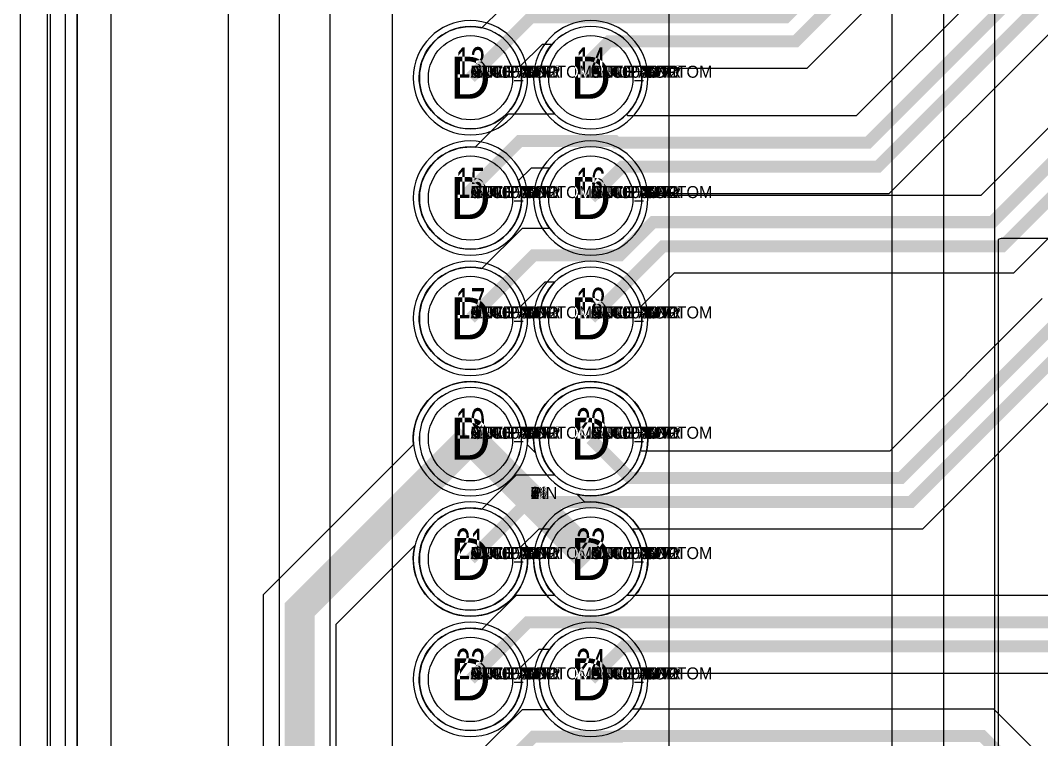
# Model space of a CAD drawing. Extents: x 0 to 323, y 0 to 320.
# Drawn here: x 1.51 to 18.49, y 231.93 to 243.88 of the extents above; entities that cross this region are included whole.
import ezdxf
from ezdxf.enums import TextEntityAlignment as Align

# ---------------------------------------------------------------- set-up
doc = ezdxf.new("R2010")
doc.units = 0
doc.header["$MEASUREMENT"] = 0
doc.layers.get('0').update_dxf_attribs({"linetype": 'CONTINUOUS'})
for name, color, linetype in [('BOARD_GEOMETRY_OUTLINE', 1, 'CONTINUOUS'), ('CDN_FIGURES', 7, 'CONTINUOUS'), ('ETCH_BOTTOM', 7, 'CONTINUOUS'), ('ETCH_GND', 3, 'CONTINUOUS'), ('ETCH_INT1', 4, 'CONTINUOUS'), ('ETCH_INT2', 5, 'CONTINUOUS'), ('ETCH_PWR', 6, 'CONTINUOUS'), ('ETCH_TOP', 2, 'CONTINUOUS'), ('MANUFACTURING_NCLEGEND-1-6', 8, 'CONTINUOUS'), ('PACKAGE_GEOMETRY_ASSEMBLY_TOP', 11, 'CONTINUOUS'), ('PACKAGE_GEOMETRY_PIN_NUMBER', 9, 'CONTINUOUS'), ('PACKAGE_KEEPIN_ALL', 12, 'CONTINUOUS')]:
    doc.layers.add(name, color=color, linetype=linetype)

# ---------------------------------------------------------------- blocks, each defined once
blk = doc.blocks.new('PAD_INFO')
for tag in ['SHAPE_TYPE', 'PAD_HEIGHT', 'PAD_LAYER', 'PAD_TYPE', 'PAD_WIDTH']:
    blk.add_attdef(tag, (0, 0), '', height=0.2)
at = {"flags": 2}
blk.add_attdef('CDN_TYPE', (0, 0), '', height=0.2, dxfattribs=at)
blk = doc.blocks.new('DRILL_INFO')
at = {"flags": 2}
blk.add_attdef('CDN_TYPE', (0, 0), '', height=0.2, dxfattribs=at)
for tag in ['FSHAPE', 'FCHAR', 'DRILL_HEIGHT', 'DIAMETER', 'PLATED', 'DRILL_WIDTH']:
    blk.add_attdef(tag, (0, 0), '', height=0.2)
blk = doc.blocks.new('CR1400X0900TH')
at = {"layer": 'ETCH_BOTTOM'}
blk.add_circle((0, 0), 0.7, dxfattribs=at)
at = {"layer": 'ETCH_GND'}
blk.add_circle((0, 0), 0.7, dxfattribs=at)
at = {"layer": 'ETCH_INT1'}
blk.add_circle((0, 0), 0.7, dxfattribs=at)
at = {"layer": 'ETCH_INT2'}
blk.add_circle((0, 0), 0.7, dxfattribs=at)
at = {"layer": 'ETCH_PWR'}
blk.add_circle((0, 0), 0.7, dxfattribs=at)
at = {"layer": 'ETCH_TOP'}
blk.add_circle((0, 0), 0.7, dxfattribs=at)
ref = blk.add_blockref('PAD_INFO', (0, 0))
ref.add_attrib('PAD_LAYER', 'ETCH_TOP', (0, 0), dxfattribs={"height": 0.2})
ref.add_attrib('SHAPE_TYPE', 'NULL', (0, 0), dxfattribs={"height": 0.2})
ref.add_attrib('PAD_TYPE', 'ANTIPAD', (0, 0), dxfattribs={"height": 0.2})
ref.add_attrib('PAD_WIDTH', '0.000000', (0, 0), dxfattribs={"height": 0.2})
ref.add_attrib('PAD_HEIGHT', '0.000000', (0, 0), dxfattribs={"height": 0.2})
ref = blk.add_blockref('PAD_INFO', (0, 0))
ref.add_attrib('PAD_LAYER', 'ETCH_GND', (0, 0), dxfattribs={"height": 0.2})
ref.add_attrib('SHAPE_TYPE', 'NULL', (0, 0), dxfattribs={"height": 0.2})
ref.add_attrib('PAD_TYPE', 'ANTIPAD', (0, 0), dxfattribs={"height": 0.2})
ref.add_attrib('PAD_WIDTH', '0.000000', (0, 0), dxfattribs={"height": 0.2})
ref.add_attrib('PAD_HEIGHT', '0.000000', (0, 0), dxfattribs={"height": 0.2})
ref = blk.add_blockref('PAD_INFO', (0, 0))
ref.add_attrib('PAD_LAYER', 'ETCH_INT1', (0, 0), dxfattribs={"height": 0.2})
ref.add_attrib('SHAPE_TYPE', 'NULL', (0, 0), dxfattribs={"height": 0.2})
ref.add_attrib('PAD_TYPE', 'ANTIPAD', (0, 0), dxfattribs={"height": 0.2})
ref.add_attrib('PAD_WIDTH', '0.000000', (0, 0), dxfattribs={"height": 0.2})
ref.add_attrib('PAD_HEIGHT', '0.000000', (0, 0), dxfattribs={"height": 0.2})
ref = blk.add_blockref('PAD_INFO', (0, 0))
ref.add_attrib('PAD_LAYER', 'ETCH_INT2', (0, 0), dxfattribs={"height": 0.2})
ref.add_attrib('SHAPE_TYPE', 'NULL', (0, 0), dxfattribs={"height": 0.2})
ref.add_attrib('PAD_TYPE', 'ANTIPAD', (0, 0), dxfattribs={"height": 0.2})
ref.add_attrib('PAD_WIDTH', '0.000000', (0, 0), dxfattribs={"height": 0.2})
ref.add_attrib('PAD_HEIGHT', '0.000000', (0, 0), dxfattribs={"height": 0.2})
ref = blk.add_blockref('PAD_INFO', (0, 0))
ref.add_attrib('PAD_LAYER', 'ETCH_PWR', (0, 0), dxfattribs={"height": 0.2})
ref.add_attrib('SHAPE_TYPE', 'NULL', (0, 0), dxfattribs={"height": 0.2})
ref.add_attrib('PAD_TYPE', 'ANTIPAD', (0, 0), dxfattribs={"height": 0.2})
ref.add_attrib('PAD_WIDTH', '0.000000', (0, 0), dxfattribs={"height": 0.2})
ref.add_attrib('PAD_HEIGHT', '0.000000', (0, 0), dxfattribs={"height": 0.2})
ref = blk.add_blockref('PAD_INFO', (0, 0))
ref.add_attrib('PAD_LAYER', 'ETCH_BOTTOM', (0, 0), dxfattribs={"height": 0.2})
ref.add_attrib('SHAPE_TYPE', 'NULL', (0, 0), dxfattribs={"height": 0.2})
ref.add_attrib('PAD_TYPE', 'ANTIPAD', (0, 0), dxfattribs={"height": 0.2})
ref.add_attrib('PAD_WIDTH', '0.000000', (0, 0), dxfattribs={"height": 0.2})
ref.add_attrib('PAD_HEIGHT', '0.000000', (0, 0), dxfattribs={"height": 0.2})
ref = blk.add_blockref('PAD_INFO', (0, 0))
ref.add_attrib('PAD_LAYER', 'ETCH_TOP', (0, 0), dxfattribs={"height": 0.2})
ref.add_attrib('SHAPE_TYPE', 'NULL', (0, 0), dxfattribs={"height": 0.2})
ref.add_attrib('PAD_TYPE', 'THERMAL', (0, 0), dxfattribs={"height": 0.2})
ref.add_attrib('PAD_WIDTH', '0.000000', (0, 0), dxfattribs={"height": 0.2})
ref.add_attrib('PAD_HEIGHT', '0.000000', (0, 0), dxfattribs={"height": 0.2})
ref = blk.add_blockref('PAD_INFO', (0, 0))
ref.add_attrib('PAD_LAYER', 'ETCH_GND', (0, 0), dxfattribs={"height": 0.2})
ref.add_attrib('SHAPE_TYPE', 'NULL', (0, 0), dxfattribs={"height": 0.2})
ref.add_attrib('PAD_TYPE', 'THERMAL', (0, 0), dxfattribs={"height": 0.2})
ref.add_attrib('PAD_WIDTH', '0.000000', (0, 0), dxfattribs={"height": 0.2})
ref.add_attrib('PAD_HEIGHT', '0.000000', (0, 0), dxfattribs={"height": 0.2})
ref = blk.add_blockref('PAD_INFO', (0, 0))
ref.add_attrib('PAD_LAYER', 'ETCH_INT1', (0, 0), dxfattribs={"height": 0.2})
ref.add_attrib('SHAPE_TYPE', 'NULL', (0, 0), dxfattribs={"height": 0.2})
ref.add_attrib('PAD_TYPE', 'THERMAL', (0, 0), dxfattribs={"height": 0.2})
ref.add_attrib('PAD_WIDTH', '0.000000', (0, 0), dxfattribs={"height": 0.2})
ref.add_attrib('PAD_HEIGHT', '0.000000', (0, 0), dxfattribs={"height": 0.2})
ref = blk.add_blockref('PAD_INFO', (0, 0))
ref.add_attrib('PAD_LAYER', 'ETCH_INT2', (0, 0), dxfattribs={"height": 0.2})
ref.add_attrib('SHAPE_TYPE', 'NULL', (0, 0), dxfattribs={"height": 0.2})
ref.add_attrib('PAD_TYPE', 'THERMAL', (0, 0), dxfattribs={"height": 0.2})
ref.add_attrib('PAD_WIDTH', '0.000000', (0, 0), dxfattribs={"height": 0.2})
ref.add_attrib('PAD_HEIGHT', '0.000000', (0, 0), dxfattribs={"height": 0.2})
ref = blk.add_blockref('PAD_INFO', (0, 0))
ref.add_attrib('PAD_LAYER', 'ETCH_PWR', (0, 0), dxfattribs={"height": 0.2})
ref.add_attrib('SHAPE_TYPE', 'NULL', (0, 0), dxfattribs={"height": 0.2})
ref.add_attrib('PAD_TYPE', 'THERMAL', (0, 0), dxfattribs={"height": 0.2})
ref.add_attrib('PAD_WIDTH', '0.000000', (0, 0), dxfattribs={"height": 0.2})
ref.add_attrib('PAD_HEIGHT', '0.000000', (0, 0), dxfattribs={"height": 0.2})
ref = blk.add_blockref('PAD_INFO', (0, 0))
ref.add_attrib('PAD_LAYER', 'ETCH_BOTTOM', (0, 0), dxfattribs={"height": 0.2})
ref.add_attrib('SHAPE_TYPE', 'NULL', (0, 0), dxfattribs={"height": 0.2})
ref.add_attrib('PAD_TYPE', 'THERMAL', (0, 0), dxfattribs={"height": 0.2})
ref.add_attrib('PAD_WIDTH', '0.000000', (0, 0), dxfattribs={"height": 0.2})
ref.add_attrib('PAD_HEIGHT', '0.000000', (0, 0), dxfattribs={"height": 0.2})
ref = blk.add_blockref('DRILL_INFO', (0, 0))
ref.add_attrib('DIAMETER', '0.900000', (0, 0), dxfattribs={"height": 0.2})
ref.add_attrib('PLATED', 'PLATED', (0, 0), dxfattribs={"height": 0.2})
ref.add_attrib('FSHAPE', 'CIRCLE', (0, 0), dxfattribs={"height": 0.2})
ref.add_attrib('FCHAR', 'D', (0, 0), dxfattribs={"height": 0.2})
ref.add_attrib('DRILL_WIDTH', '1.400000', (0, 0), dxfattribs={"height": 0.2})
ref.add_attrib('DRILL_HEIGHT', '1.400000', (0, 0), dxfattribs={"height": 0.2})
ref = blk.add_blockref('PAD_INFO', (0, 0))
ref.add_attrib('PAD_LAYER', 'ETCH_TOP', (0, 0), dxfattribs={"height": 0.2})
ref.add_attrib('SHAPE_TYPE', 'CIRCLE', (0, 0), dxfattribs={"height": 0.2})
ref.add_attrib('PAD_TYPE', 'REGULAR', (0, 0), dxfattribs={"height": 0.2})
ref.add_attrib('PAD_WIDTH', '1.400000', (0, 0), dxfattribs={"height": 0.2})
ref.add_attrib('PAD_HEIGHT', '1.400000', (0, 0), dxfattribs={"height": 0.2})
ref = blk.add_blockref('PAD_INFO', (0, 0))
ref.add_attrib('PAD_LAYER', 'ETCH_GND', (0, 0), dxfattribs={"height": 0.2})
ref.add_attrib('SHAPE_TYPE', 'CIRCLE', (0, 0), dxfattribs={"height": 0.2})
ref.add_attrib('PAD_TYPE', 'REGULAR', (0, 0), dxfattribs={"height": 0.2})
ref.add_attrib('PAD_WIDTH', '1.400000', (0, 0), dxfattribs={"height": 0.2})
ref.add_attrib('PAD_HEIGHT', '1.400000', (0, 0), dxfattribs={"height": 0.2})
ref = blk.add_blockref('PAD_INFO', (0, 0))
ref.add_attrib('PAD_LAYER', 'ETCH_INT1', (0, 0), dxfattribs={"height": 0.2})
ref.add_attrib('SHAPE_TYPE', 'CIRCLE', (0, 0), dxfattribs={"height": 0.2})
ref.add_attrib('PAD_TYPE', 'REGULAR', (0, 0), dxfattribs={"height": 0.2})
ref.add_attrib('PAD_WIDTH', '1.400000', (0, 0), dxfattribs={"height": 0.2})
ref.add_attrib('PAD_HEIGHT', '1.400000', (0, 0), dxfattribs={"height": 0.2})
ref = blk.add_blockref('PAD_INFO', (0, 0))
ref.add_attrib('PAD_LAYER', 'ETCH_INT2', (0, 0), dxfattribs={"height": 0.2})
ref.add_attrib('SHAPE_TYPE', 'CIRCLE', (0, 0), dxfattribs={"height": 0.2})
ref.add_attrib('PAD_TYPE', 'REGULAR', (0, 0), dxfattribs={"height": 0.2})
ref.add_attrib('PAD_WIDTH', '1.400000', (0, 0), dxfattribs={"height": 0.2})
ref.add_attrib('PAD_HEIGHT', '1.400000', (0, 0), dxfattribs={"height": 0.2})
ref = blk.add_blockref('PAD_INFO', (0, 0))
ref.add_attrib('PAD_LAYER', 'ETCH_PWR', (0, 0), dxfattribs={"height": 0.2})
ref.add_attrib('SHAPE_TYPE', 'CIRCLE', (0, 0), dxfattribs={"height": 0.2})
ref.add_attrib('PAD_TYPE', 'REGULAR', (0, 0), dxfattribs={"height": 0.2})
ref.add_attrib('PAD_WIDTH', '1.400000', (0, 0), dxfattribs={"height": 0.2})
ref.add_attrib('PAD_HEIGHT', '1.400000', (0, 0), dxfattribs={"height": 0.2})
ref = blk.add_blockref('PAD_INFO', (0, 0))
ref.add_attrib('PAD_LAYER', 'ETCH_BOTTOM', (0, 0), dxfattribs={"height": 0.2})
ref.add_attrib('SHAPE_TYPE', 'CIRCLE', (0, 0), dxfattribs={"height": 0.2})
ref.add_attrib('PAD_TYPE', 'REGULAR', (0, 0), dxfattribs={"height": 0.2})
ref.add_attrib('PAD_WIDTH', '1.400000', (0, 0), dxfattribs={"height": 0.2})
ref.add_attrib('PAD_HEIGHT', '1.400000', (0, 0), dxfattribs={"height": 0.2})
for tag in ['CDN_TYPE', 'PIN']:
    blk.add_attdef(tag, (0, 0), '', height=0.2)
at = {"flags": 2}
for tag in ['PSTKNAME', 'BBV']:
    blk.add_attdef(tag, (0, 0), '', height=0.2, dxfattribs=at)
blk = doc.blocks.new('PLD2-40')
at = {"layer": 'PACKAGE_GEOMETRY_ASSEMBLY_TOP'}
blk.add_lwpolyline([(-2.3, -20), (2.3, -20), (2.3, 20), (-2.3, 20)], close=True, dxfattribs=at)
at = {"layer": 'ETCH_TOP'}
ref = blk.add_blockref('CR1400X0900TH', (-1, 19), dxfattribs=at)
ref.add_attrib('CDN_TYPE', 'PIN', (0, 0), dxfattribs={"height": 0.2})
ref.add_attrib('PIN', '1', (0, 0), dxfattribs={"height": 0.2})
ref = blk.add_blockref('CR1400X0900TH', (1, 19), dxfattribs=at)
ref.add_attrib('CDN_TYPE', 'PIN', (0, 0), dxfattribs={"height": 0.2})
ref.add_attrib('PIN', '2', (0, 0), dxfattribs={"height": 0.2})
ref = blk.add_blockref('CR1400X0900TH', (-1, 17), dxfattribs=at)
ref.add_attrib('CDN_TYPE', 'PIN', (0, 0), dxfattribs={"height": 0.2})
ref.add_attrib('PIN', '3', (0, 0), dxfattribs={"height": 0.2})
ref = blk.add_blockref('CR1400X0900TH', (1, 17), dxfattribs=at)
ref.add_attrib('CDN_TYPE', 'PIN', (0, 0), dxfattribs={"height": 0.2})
ref.add_attrib('PIN', '4', (0, 0), dxfattribs={"height": 0.2})
ref = blk.add_blockref('CR1400X0900TH', (-1, 15), dxfattribs=at)
ref.add_attrib('CDN_TYPE', 'PIN', (0, 0), dxfattribs={"height": 0.2})
ref.add_attrib('PIN', '5', (0, 0), dxfattribs={"height": 0.2})
ref = blk.add_blockref('CR1400X0900TH', (1, 15), dxfattribs=at)
ref.add_attrib('CDN_TYPE', 'PIN', (0, 0), dxfattribs={"height": 0.2})
ref.add_attrib('PIN', '6', (0, 0), dxfattribs={"height": 0.2})
ref = blk.add_blockref('CR1400X0900TH', (-1, 13), dxfattribs=at)
ref.add_attrib('CDN_TYPE', 'PIN', (0, 0), dxfattribs={"height": 0.2})
ref.add_attrib('PIN', '7', (0, 0), dxfattribs={"height": 0.2})
ref = blk.add_blockref('CR1400X0900TH', (1, 13), dxfattribs=at)
ref.add_attrib('CDN_TYPE', 'PIN', (0, 0), dxfattribs={"height": 0.2})
ref.add_attrib('PIN', '8', (0, 0), dxfattribs={"height": 0.2})
ref = blk.add_blockref('CR1400X0900TH', (-1, 11), dxfattribs=at)
ref.add_attrib('CDN_TYPE', 'PIN', (0, 0), dxfattribs={"height": 0.2})
ref.add_attrib('PIN', '9', (0, 0), dxfattribs={"height": 0.2})
ref = blk.add_blockref('CR1400X0900TH', (1, 11), dxfattribs=at)
ref.add_attrib('CDN_TYPE', 'PIN', (0, 0), dxfattribs={"height": 0.2})
ref.add_attrib('PIN', '10', (0, 0), dxfattribs={"height": 0.2})
ref = blk.add_blockref('CR1400X0900TH', (-1, 9), dxfattribs=at)
ref.add_attrib('CDN_TYPE', 'PIN', (0, 0), dxfattribs={"height": 0.2})
ref.add_attrib('PIN', '11', (0, 0), dxfattribs={"height": 0.2})
ref = blk.add_blockref('CR1400X0900TH', (1, 9), dxfattribs=at)
ref.add_attrib('CDN_TYPE', 'PIN', (0, 0), dxfattribs={"height": 0.2})
ref.add_attrib('PIN', '12', (0, 0), dxfattribs={"height": 0.2})
ref = blk.add_blockref('CR1400X0900TH', (-1, 7), dxfattribs=at)
ref.add_attrib('CDN_TYPE', 'PIN', (0, 0), dxfattribs={"height": 0.2})
ref.add_attrib('PIN', '13', (0, 0), dxfattribs={"height": 0.2})
ref = blk.add_blockref('CR1400X0900TH', (1, 7), dxfattribs=at)
ref.add_attrib('CDN_TYPE', 'PIN', (0, 0), dxfattribs={"height": 0.2})
ref.add_attrib('PIN', '14', (0, 0), dxfattribs={"height": 0.2})
ref = blk.add_blockref('CR1400X0900TH', (-1, 5), dxfattribs=at)
ref.add_attrib('CDN_TYPE', 'PIN', (0, 0), dxfattribs={"height": 0.2})
ref.add_attrib('PIN', '15', (0, 0), dxfattribs={"height": 0.2})
ref = blk.add_blockref('CR1400X0900TH', (1, 5), dxfattribs=at)
ref.add_attrib('CDN_TYPE', 'PIN', (0, 0), dxfattribs={"height": 0.2})
ref.add_attrib('PIN', '16', (0, 0), dxfattribs={"height": 0.2})
ref = blk.add_blockref('CR1400X0900TH', (-1, 3), dxfattribs=at)
ref.add_attrib('CDN_TYPE', 'PIN', (0, 0), dxfattribs={"height": 0.2})
ref.add_attrib('PIN', '17', (0, 0), dxfattribs={"height": 0.2})
ref = blk.add_blockref('CR1400X0900TH', (1, 3), dxfattribs=at)
ref.add_attrib('CDN_TYPE', 'PIN', (0, 0), dxfattribs={"height": 0.2})
ref.add_attrib('PIN', '18', (0, 0), dxfattribs={"height": 0.2})
ref = blk.add_blockref('CR1400X0900TH', (-1, 1), dxfattribs=at)
ref.add_attrib('CDN_TYPE', 'PIN', (0, 0), dxfattribs={"height": 0.2})
ref.add_attrib('PIN', '19', (0, 0), dxfattribs={"height": 0.2})
ref = blk.add_blockref('CR1400X0900TH', (1, 1), dxfattribs=at)
ref.add_attrib('CDN_TYPE', 'PIN', (0, 0), dxfattribs={"height": 0.2})
ref.add_attrib('PIN', '20', (0, 0), dxfattribs={"height": 0.2})
ref = blk.add_blockref('CR1400X0900TH', (-1, -19), dxfattribs=at)
ref.add_attrib('CDN_TYPE', 'PIN', (0, 0), dxfattribs={"height": 0.2})
ref.add_attrib('PIN', '39', (0, 0), dxfattribs={"height": 0.2})
ref = blk.add_blockref('CR1400X0900TH', (-1, -17), dxfattribs=at)
ref.add_attrib('CDN_TYPE', 'PIN', (0, 0), dxfattribs={"height": 0.2})
ref.add_attrib('PIN', '37', (0, 0), dxfattribs={"height": 0.2})
ref = blk.add_blockref('CR1400X0900TH', (-1, -15), dxfattribs=at)
ref.add_attrib('CDN_TYPE', 'PIN', (0, 0), dxfattribs={"height": 0.2})
ref.add_attrib('PIN', '35', (0, 0), dxfattribs={"height": 0.2})
ref = blk.add_blockref('CR1400X0900TH', (-1, -13), dxfattribs=at)
ref.add_attrib('CDN_TYPE', 'PIN', (0, 0), dxfattribs={"height": 0.2})
ref.add_attrib('PIN', '33', (0, 0), dxfattribs={"height": 0.2})
ref = blk.add_blockref('CR1400X0900TH', (-1, -11), dxfattribs=at)
ref.add_attrib('CDN_TYPE', 'PIN', (0, 0), dxfattribs={"height": 0.2})
ref.add_attrib('PIN', '31', (0, 0), dxfattribs={"height": 0.2})
ref = blk.add_blockref('CR1400X0900TH', (-1, -9), dxfattribs=at)
ref.add_attrib('CDN_TYPE', 'PIN', (0, 0), dxfattribs={"height": 0.2})
ref.add_attrib('PIN', '29', (0, 0), dxfattribs={"height": 0.2})
ref = blk.add_blockref('CR1400X0900TH', (-1, -7), dxfattribs=at)
ref.add_attrib('CDN_TYPE', 'PIN', (0, 0), dxfattribs={"height": 0.2})
ref.add_attrib('PIN', '27', (0, 0), dxfattribs={"height": 0.2})
ref = blk.add_blockref('CR1400X0900TH', (-1, -5), dxfattribs=at)
ref.add_attrib('CDN_TYPE', 'PIN', (0, 0), dxfattribs={"height": 0.2})
ref.add_attrib('PIN', '25', (0, 0), dxfattribs={"height": 0.2})
ref = blk.add_blockref('CR1400X0900TH', (-1, -3), dxfattribs=at)
ref.add_attrib('CDN_TYPE', 'PIN', (0, 0), dxfattribs={"height": 0.2})
ref.add_attrib('PIN', '23', (0, 0), dxfattribs={"height": 0.2})
ref = blk.add_blockref('CR1400X0900TH', (-1, -1), dxfattribs=at)
ref.add_attrib('CDN_TYPE', 'PIN', (0, 0), dxfattribs={"height": 0.2})
ref.add_attrib('PIN', '21', (0, 0), dxfattribs={"height": 0.2})
ref = blk.add_blockref('CR1400X0900TH', (1, -19), dxfattribs=at)
ref.add_attrib('CDN_TYPE', 'PIN', (0, 0), dxfattribs={"height": 0.2})
ref.add_attrib('PIN', '40', (0, 0), dxfattribs={"height": 0.2})
ref = blk.add_blockref('CR1400X0900TH', (1, -9), dxfattribs=at)
ref.add_attrib('CDN_TYPE', 'PIN', (0, 0), dxfattribs={"height": 0.2})
ref.add_attrib('PIN', '30', (0, 0), dxfattribs={"height": 0.2})
ref = blk.add_blockref('CR1400X0900TH', (1, -11), dxfattribs=at)
ref.add_attrib('CDN_TYPE', 'PIN', (0, 0), dxfattribs={"height": 0.2})
ref.add_attrib('PIN', '32', (0, 0), dxfattribs={"height": 0.2})
ref = blk.add_blockref('CR1400X0900TH', (1, -13), dxfattribs=at)
ref.add_attrib('CDN_TYPE', 'PIN', (0, 0), dxfattribs={"height": 0.2})
ref.add_attrib('PIN', '34', (0, 0), dxfattribs={"height": 0.2})
ref = blk.add_blockref('CR1400X0900TH', (1, -15), dxfattribs=at)
ref.add_attrib('CDN_TYPE', 'PIN', (0, 0), dxfattribs={"height": 0.2})
ref.add_attrib('PIN', '36', (0, 0), dxfattribs={"height": 0.2})
ref = blk.add_blockref('CR1400X0900TH', (1, -17), dxfattribs=at)
ref.add_attrib('CDN_TYPE', 'PIN', (0, 0), dxfattribs={"height": 0.2})
ref.add_attrib('PIN', '38', (0, 0), dxfattribs={"height": 0.2})
ref = blk.add_blockref('CR1400X0900TH', (1, -1), dxfattribs=at)
ref.add_attrib('CDN_TYPE', 'PIN', (0, 0), dxfattribs={"height": 0.2})
ref.add_attrib('PIN', '22', (0, 0), dxfattribs={"height": 0.2})
ref = blk.add_blockref('CR1400X0900TH', (1, -3), dxfattribs=at)
ref.add_attrib('CDN_TYPE', 'PIN', (0, 0), dxfattribs={"height": 0.2})
ref.add_attrib('PIN', '24', (0, 0), dxfattribs={"height": 0.2})
ref = blk.add_blockref('CR1400X0900TH', (1, -5), dxfattribs=at)
ref.add_attrib('CDN_TYPE', 'PIN', (0, 0), dxfattribs={"height": 0.2})
ref.add_attrib('PIN', '26', (0, 0), dxfattribs={"height": 0.2})
ref = blk.add_blockref('CR1400X0900TH', (1, -7), dxfattribs=at)
ref.add_attrib('CDN_TYPE', 'PIN', (0, 0), dxfattribs={"height": 0.2})
ref.add_attrib('PIN', '28', (0, 0), dxfattribs={"height": 0.2})
at = {"flags": 2}
for tag in ['SYMBOL_TYPE', 'CDN_TYPE', 'REFDES']:
    blk.add_attdef(tag, (0, 0), '', height=0.2, dxfattribs=at)
blk = doc.blocks.new('FIGURE_CIRCLE')
at = {"layer": 'CDN_FIGURES'}
blk.add_circle((0, 0), 0.5, dxfattribs=at)

msp = doc.modelspace()

# ---------------------------------------------------------------- linework, layer by layer
at = {"layer": 'BOARD_GEOMETRY_OUTLINE'}
msp.add_lwpolyline([(1.513, 154.805), (1.513, 272.805), (191.513, 272.805), (191.513, 154.805)], close=True, dxfattribs=at)
at = {"layer": 'ETCH_BOTTOM'}
msp.add_lwpolyline([(2.453, 155.555), (2.453, 271.875), (190.943, 271.875), (190.943, 155.555), (176.033, 155.555), (176.033, 158.165), (150.373, 158.165), (150.373, 155.555)], close=True, dxfattribs=at)
for points in [[(9.943, 242.925, 1), (8.043, 242.925, 1)], [(11.943, 242.925, 1), (10.043, 242.925, 1)], [(9.943, 240.925, 1), (8.043, 240.925, 1)], [(11.943, 240.925, 1), (10.043, 240.925, 1)], [(9.943, 238.925, 1), (8.043, 238.925, 1)], [(11.943, 238.925, 1), (10.043, 238.925, 1)], [(9.943, 236.925, 1), (8.043, 236.925, 1)], [(11.943, 236.925, 1), (10.043, 236.925, 1)], [(9.943, 234.925, 1), (8.043, 234.925, 1)], [(11.943, 234.925, 1), (10.043, 234.925, 1)], [(9.943, 232.925, 1), (8.043, 232.925, 1)], [(11.943, 232.925, 1), (10.043, 232.925, 1)]]:
    msp.add_lwpolyline(points, format="xyb", close=True, dxfattribs=at)
at = {"layer": 'ETCH_GND'}
msp.add_lwpolyline([(150.123, 155.155), (2.013, 155.155), (2.013, 272.255), (191.113, 272.255), (191.113, 155.155), (176.083, 155.155), (176.083, 158.385), (150.123, 158.385)], close=True, dxfattribs=at)
for points in [[(9.843, 242.925, 1), (8.143, 242.925, 1)], [(11.843, 242.925, 1), (10.143, 242.925, 1)], [(9.843, 240.925, 1), (8.143, 240.925, 1)], [(11.843, 240.925, 1), (10.143, 240.925, 1)], [(9.843, 238.925, 1), (8.143, 238.925, 1)], [(11.843, 238.925, 1), (10.143, 238.925, 1)], [(9.843, 236.925, 1), (8.143, 236.925, 1)], [(11.843, 236.925, 1), (10.143, 236.925, 1)], [(9.843, 234.925, 1), (8.143, 234.925, 1)], [(11.843, 234.925, 1), (10.143, 234.925, 1)], [(9.843, 232.925, 1), (8.143, 232.925, 1)], [(11.843, 232.925, 1), (10.143, 232.925, 1)]]:
    msp.add_lwpolyline(points, format="xyb", close=True, dxfattribs=at)
at = {"layer": 'ETCH_INT1'}
msp.add_lwpolyline([(150.003, 155.505), (2.263, 155.505), (2.263, 272.305), (190.563, 272.305)], dxfattribs=at)
for points, format in [([(141.755, 268.665, 0.2, 0.2, 0), (141.383, 269.038, 0.2, 0.2, 0), (141.383, 269.581, 0.2, 0.2, 0), (140.388, 270.575, 0.2, 0.2, 0), (135.747, 270.575, 0.2, 0.2, 0), (129.217, 264.045, 0.2, 0.2, 0), (128.497, 264.045, 0.2, 0.2, 0), (126.927, 262.475, 0.2, 0.2, 0), (116.647, 262.475, 0.2, 0.2, 0), (111.827, 257.655, 0.2, 0.2, 0), (83.964, 257.655, 0.2, 0.2, 0), (83.914, 257.705, 0.2, 0.2, 0), (42.858, 257.705, 0.2, 0.2, 0), (40.658, 259.905, 0.2, 0.2, 0), (32.118, 259.905, 0.2, 0.2, 0), (31.288, 260.735, 0.2, 0.2, 0), (24.287, 260.735, 0.2, 0.2, 0), (22.233, 258.681, 0.2, 0.2, 0), (22.233, 245.091, 0.2, 0.2, 0), (17.667, 240.525, 0.2, 0.2, 0), (12.027, 240.525, 0.2, 0.2, 0), (11.477, 239.975, 0.2, 0.2, 0), (10.043, 239.975, 0.2, 0.2, 0), (8.993, 238.925, 0.2, 0.2, 0)], "xyseb"), ([(104.385, 268.613, 0.2, 0.2, 0), (104.013, 268.986, 0.2, 0.2, 0), (104.013, 269.891, 0.2, 0.2, 0), (103.458, 270.445, 0.2, 0.2, 0), (99.187, 270.445, 0.2, 0.2, 0), (95.767, 267.025, 0.2, 0.2, 0), (69.347, 267.025, 0.2, 0.2, 0), (68.327, 266.005, 0.2, 0.2, 0), (55.448, 266.005, 0.2, 0.2, 0), (54.978, 265.535, 0.2, 0.2, 0), (46.297, 265.535, 0.2, 0.2, 0), (45.777, 266.055, 0.2, 0.2, 0), (44.948, 266.055, 0.2, 0.2, 0), (44.498, 265.605, 0.2, 0.2, 0), (25.758, 265.605, 0.2, 0.2, 0), (24.938, 266.425, 0.2, 0.2, 0), (20.127, 266.425, 0.2, 0.2, 0), (17.853, 264.151, 0.2, 0.2, 0), (17.853, 247.551, 0.2, 0.2, 0), (14.232, 243.93, 0.2, 0.2, 0), (9.997, 243.93, 0.2, 0.2, 0), (8.993, 242.925, 0.2, 0.2, 0)], "xyseb"), ([(10.993, 238.925, 0.2, 0.2, 0), (12.193, 240.125, 0.2, 0.2, 0), (17.833, 240.125, 0.2, 0.2, 0), (22.633, 244.925, 0.2, 0.2, 0), (22.633, 258.515, 0.2, 0.2, 0), (24.453, 260.335, 0.2, 0.2, 0), (31.123, 260.335, 0.2, 0.2, 0), (31.953, 259.505, 0.2, 0.2, 0), (40.493, 259.505, 0.2, 0.2, 0), (42.693, 257.305, 0.2, 0.2, 0), (83.748, 257.305, 0.2, 0.2, 0), (83.798, 257.255, 0.2, 0.2, 0), (111.993, 257.255, 0.2, 0.2, 0), (116.813, 262.075, 0.2, 0.2, 0), (127.093, 262.075, 0.2, 0.2, 0), (128.663, 263.645, 0.2, 0.2, 0), (129.383, 263.645, 0.2, 0.2, 0), (135.913, 270.175, 0.2, 0.2, 0), (140.223, 270.175, 0.2, 0.2, 0), (140.983, 269.415, 0.2, 0.2, 0), (140.983, 269.038, 0.2, 0.2, 0), (140.61, 268.665, 0.2, 0.2, 0)], "xyseb"), ([(103.24, 268.613, 0.2, 0.2, 0), (103.613, 268.985, 0.2, 0.2, 0), (103.613, 269.725, 0.2, 0.2, 0), (103.293, 270.045, 0.2, 0.2, 0), (99.353, 270.045, 0.2, 0.2, 0), (95.933, 266.625, 0.2, 0.2, 0), (69.513, 266.625, 0.2, 0.2, 0), (68.493, 265.605, 0.2, 0.2, 0), (55.614, 265.605, 0.2, 0.2, 0), (55.144, 265.135, 0.2, 0.2, 0), (46.131, 265.135, 0.2, 0.2, 0), (45.611, 265.655, 0.2, 0.2, 0), (45.114, 265.655, 0.2, 0.2, 0), (44.664, 265.205, 0.2, 0.2, 0), (25.593, 265.205, 0.2, 0.2, 0), (24.773, 266.025, 0.2, 0.2, 0), (20.293, 266.025, 0.2, 0.2, 0), (18.253, 263.985, 0.2, 0.2, 0), (18.253, 247.385, 0.2, 0.2, 0), (14.397, 243.53, 0.2, 0.2, 0), (11.293, 243.53, 0.2, 0.2, 0), (10.993, 243.23, 0.2, 0.2, 0), (10.993, 242.925, 0.2, 0.2, 0)], "xyseb"), ([(20.479, 265.575), (18.703, 263.799), (18.703, 247.199), (14.584, 243.08), (11.829, 243.08, -0.251277), (11.584, 242.314), (11.603, 242.296), (15.411, 242.296), (19.703, 246.588), (19.703, 260.308), (22.06, 262.665, -3.292068), (22.453, 263.058), (22.791, 263.396), (34.065, 263.396), (34.514, 262.946, -2.160806), (35.053, 262.407), (35.085, 262.376), (43.681, 262.376)], "xyb"), ([(91.977, 263.205, 0.2, 0.2, 0), (79.477, 263.205, 0.2, 0.2, 0), (79.327, 263.355, 0.2, 0.2, 0), (74.598, 263.355, 0.2, 0.2, 0), (74.108, 262.865, 0.2, 0.2, 0), (64.238, 262.865, 0.2, 0.2, 0), (63.849, 263.255, 0.2, 0.2, 0), (59.847, 263.255, 0.2, 0.2, 0), (58.777, 262.185, 0.2, 0.2, 0), (56.848, 262.185, 0.2, 0.2, 0), (55.748, 263.285, 0.2, 0.2, 0), (45.227, 263.285, 0.2, 0.2, 0), (43.867, 261.925, 0.2, 0.2, 0), (34.898, 261.925, 0.2, 0.2, 0), (33.878, 262.945, 0.2, 0.2, 0), (22.977, 262.945, 0.2, 0.2, 0), (20.153, 260.121, 0.2, 0.2, 0), (20.153, 246.401, 0.2, 0.2, 0), (15.597, 241.845, 0.2, 0.2, 0), (11.416, 241.845, 0.2, 0.2, 0), (11.386, 241.875, 0.2, 0.2, 0), (9.813, 241.875, 0.2, 0.2, 0), (8.993, 241.055, 0.2, 0.2, 0), (8.993, 240.925, 0.2, 0.2, 0)], "xyseb"), ([(91.811, 262.805, 0.2, 0.2, 0), (79.311, 262.805, 0.2, 0.2, 0), (79.161, 262.955, 0.2, 0.2, 0), (74.764, 262.955, 0.2, 0.2, 0), (74.274, 262.465, 0.2, 0.2, 0), (64.073, 262.465, 0.2, 0.2, 0), (63.683, 262.855, 0.2, 0.2, 0), (60.013, 262.855, 0.2, 0.2, 0), (58.943, 261.785, 0.2, 0.2, 0), (56.683, 261.785, 0.2, 0.2, 0), (55.583, 262.885, 0.2, 0.2, 0), (45.393, 262.885, 0.2, 0.2, 0), (44.033, 261.525, 0.2, 0.2, 0), (34.733, 261.525, 0.2, 0.2, 0), (33.713, 262.545, 0.2, 0.2, 0), (23.143, 262.545, 0.2, 0.2, 0), (20.553, 259.955, 0.2, 0.2, 0), (20.553, 246.235, 0.2, 0.2, 0), (15.763, 241.445, 0.2, 0.2, 0), (11.513, 241.445, 0.2, 0.2, 0), (10.993, 240.925, 0.2, 0.2, 0)], "xyseb"), ([(44.219, 261.075), (34.546, 261.075), (34.275, 261.347, -5.030577), (34.004, 261.617), (33.526, 262.095), (30.128, 262.095, -2.169942), (29.367, 262.095), (23.329, 262.095), (23.139, 261.905, -2.587485), (22.663, 261.429), (21.003, 259.769), (21.003, 246.049), (15.949, 240.995), (11.84, 240.995, -0.005838), (11.841, 240.976), (17.481, 240.976), (21.783, 245.278), (21.783, 258.868), (24.101, 261.186), (31.475, 261.186), (32.305, 260.356), (40.845, 260.356)], "xyb"), ([(23.083, 244.739), (18.019, 239.675), (12.379, 239.675), (11.821, 239.117, -1.696277), (10.39, 239.525), (10.229, 239.525), (9.821, 239.117, -3.491152), (9.184, 239.754), (9.856, 240.426), (10.305, 240.426, -0.325093), (10.305, 241.425), (9.999, 241.425), (9.791, 241.217, -3.457185), (9.072, 241.772), (9.626, 242.326), (10.39, 242.326, -0.391882), (10.348, 243.48), (10.184, 243.48), (9.821, 243.117, -3.491152), (9.184, 243.754), (9.811, 244.38)], "xyb"), ([(153.803, 232.783, 0.2, 0.2, 0), (154.165, 233.145, 0.2, 0.2, 0), (156.373, 233.145, 0.2, 0.2, 0), (156.943, 233.715, 0.2, 0.2, 0), (156.943, 235.981, 0.2, 0.2, 0), (155.368, 237.555, 0.2, 0.2, 0), (137.277, 237.555, 0.2, 0.2, 0), (136.927, 237.905, 0.2, 0.2, 0), (136.098, 237.905, 0.2, 0.2, 0), (135.748, 237.555, 0.2, 0.2, 0), (133.063, 237.555, 0.2, 0.2, 0), (129.158, 241.46, 0.2, 0.2, 0), (129.158, 241.825, 0.2, 0.2, 0), (127.777, 243.205, 0.2, 0.2, 0), (46.153, 243.205, 0.2, 0.2, 0), (44.853, 241.905, 0.2, 0.2, 0), (30.743, 241.905, 0.2, 0.2, 0), (27.643, 238.805, 0.2, 0.2, 0), (18.683, 238.805, 0.2, 0.2, 0), (16.153, 236.275, 0.2, 0.2, 0), (11.643, 236.275, 0.2, 0.2, 0), (10.993, 236.925, 0.2, 0.2, 0)], "xyseb"), ([(153.803, 233.928, 0.2, 0.2, 0), (153.803, 233.845, 0.2, 0.2, 0), (154.103, 233.545, 0.2, 0.2, 0), (156.207, 233.545, 0.2, 0.2, 0), (156.543, 233.881, 0.2, 0.2, 0), (156.543, 235.815, 0.2, 0.2, 0), (155.203, 237.155, 0.2, 0.2, 0), (137.111, 237.155, 0.2, 0.2, 0), (136.761, 237.505, 0.2, 0.2, 0), (136.264, 237.505, 0.2, 0.2, 0), (135.914, 237.155, 0.2, 0.2, 0), (132.897, 237.155, 0.2, 0.2, 0), (128.758, 241.295, 0.2, 0.2, 0), (128.758, 241.659, 0.2, 0.2, 0), (127.611, 242.805, 0.2, 0.2, 0), (46.318, 242.805, 0.2, 0.2, 0), (45.018, 241.505, 0.2, 0.2, 0), (30.908, 241.505, 0.2, 0.2, 0), (27.808, 238.405, 0.2, 0.2, 0), (18.848, 238.405, 0.2, 0.2, 0), (16.318, 235.875, 0.2, 0.2, 0), (9.943, 235.875, 0.2, 0.2, 0), (8.993, 234.925, 0.2, 0.2, 0)], "xyseb"), ([(44.243, 241.055), (31.095, 241.055), (27.995, 237.955), (19.035, 237.955), (16.505, 235.425), (11.68, 235.425, -0.368442), (11.595, 234.326), (18.982, 234.326), (19.947, 235.291), (26.398, 235.291), (26.833, 234.856), (36.454, 234.856, -1.52703), (37.371, 234.856), (49.862, 234.856)], "xyb"), ([(9.184, 231.754), (9.856, 232.426), (10.305, 232.426, -0.325093), (10.305, 233.425), (10.129, 233.425), (9.821, 233.117, -3.491152), (9.184, 233.754), (9.756, 234.326), (10.39, 234.326, -0.368442), (10.305, 235.425), (10.129, 235.425), (9.821, 235.117, -3.491152), (9.184, 235.754), (9.756, 236.326), (10.39, 236.326, -1.696277), (11.821, 236.734), (11.829, 236.726), (15.966, 236.726), (18.496, 239.256)], "xyb"), ([(99.498, 234.355, 0.2, 0.2, 0), (78.514, 234.355, 0.2, 0.2, 0), (77.954, 234.915, 0.2, 0.2, 0), (75.887, 234.915, 0.2, 0.2, 0), (74.282, 233.31, 0.2, 0.2, 0), (63.422, 233.31, 0.2, 0.2, 0), (61.855, 234.877, 0.2, 0.2, 0), (50.52, 234.877, 0.2, 0.2, 0), (50.048, 234.405, 0.2, 0.2, 0), (26.647, 234.405, 0.2, 0.2, 0), (26.212, 234.84, 0.2, 0.2, 0), (20.133, 234.84, 0.2, 0.2, 0), (19.168, 233.875, 0.2, 0.2, 0), (9.943, 233.875, 0.2, 0.2, 0), (8.993, 232.925, 0.2, 0.2, 0)], "xyseb"), ([(10.993, 232.925, 0.2, 0.2, 0), (11.543, 233.475, 0.2, 0.2, 0), (19.334, 233.475, 0.2, 0.2, 0), (20.299, 234.44, 0.2, 0.2, 0), (26.046, 234.44, 0.2, 0.2, 0), (26.481, 234.005, 0.2, 0.2, 0), (50.214, 234.005, 0.2, 0.2, 0), (50.686, 234.477, 0.2, 0.2, 0), (61.689, 234.477, 0.2, 0.2, 0), (63.256, 232.91, 0.2, 0.2, 0), (74.448, 232.91, 0.2, 0.2, 0), (76.053, 234.515, 0.2, 0.2, 0), (77.788, 234.515, 0.2, 0.2, 0), (78.348, 233.955, 0.2, 0.2, 0), (99.333, 233.955, 0.2, 0.2, 0)], "xyseb"), ([(19.317, 233.025), (11.837, 233.025, -0.185069), (11.687, 232.436), (17.685, 232.436), (19.59, 230.531)], "xyb"), ([(89.168, 230.925, 0.2, 0.2, 0), (53.928, 230.925, 0.2, 0.2, 0), (53.758, 230.755, 0.2, 0.2, 0), (53.458, 230.455, 0.2, 0.2, 0), (36.314, 230.455, 0.2, 0.2, 0), (35.939, 230.08, 0.2, 0.2, 0), (26.252, 230.08, 0.2, 0.2, 0), (25.777, 230.555, 0.2, 0.2, 0), (22.748, 230.555, 0.2, 0.2, 0), (22.273, 230.08, 0.2, 0.2, 0), (19.403, 230.08, 0.2, 0.2, 0), (17.498, 231.985, 0.2, 0.2, 0), (11.487, 231.985, 0.2, 0.2, 0), (11.477, 231.975, 0.2, 0.2, 0), (10.043, 231.975, 0.2, 0.2, 0), (8.993, 230.925, 0.2, 0.2, 0)], "xyseb")]:
    msp.add_lwpolyline(points, format=format, dxfattribs=at)
msp.add_lwpolyline([(9.843, 236.925, 1), (8.143, 236.925, 1)], format="xyb", close=True, dxfattribs=at)
at = {"layer": 'ETCH_INT2'}
for points in [[(4.963, 255.888), (4.963, 227.156), (2.863, 227.156), (2.263, 227.755), (2.263, 271.355)], [(10.993, 254.925), (9.103, 256.815), (7.093, 256.815), (5.813, 255.535), (5.813, 219.065), (7.953, 216.925), (8.993, 216.925)]]:
    msp.add_lwpolyline(points, dxfattribs=at)
msp.add_lwpolyline([(25.897, 240.255), (17.813, 240.255), (17.763, 240.235), (17.763, 227.174), (17.734, 227.105), (12.175, 227.105), (12.125, 227.156), (11.812, 227.156), (11.8, 227.19, 0.724355), (10.185, 227.19), (10.173, 227.156), (9.812, 227.156), (9.8, 227.19, 0.724355), (8.185, 227.19), (8.173, 227.156), (6.663, 227.156), (6.663, 255.183)], format="xyb", dxfattribs=at)
for points in [[(8.993, 243.776, 1), (8.993, 242.075, 1)], [(10.993, 243.776, 1), (10.993, 242.075, 1)], [(8.993, 241.776, 1), (8.993, 240.075, 1)], [(10.993, 241.776, 1), (10.993, 240.075, 1)], [(8.993, 239.776, 1), (8.993, 238.075, 1)], [(10.993, 239.776, 1), (10.993, 238.075, 1)], [(8.993, 237.776, 1), (8.993, 236.075, 1)], [(10.993, 237.776, 1), (10.993, 236.075, 1)], [(8.993, 235.776, 1), (8.993, 234.075, 1)], [(10.993, 235.776, 1), (10.993, 234.075, 1)], [(8.993, 233.776, 1), (8.993, 232.075, 1)], [(10.993, 233.776, 1), (10.993, 232.075, 1)]]:
    msp.add_lwpolyline(points, format="xyb", close=True, dxfattribs=at)
at = {"layer": 'ETCH_PWR'}
for points in [[(150.383, 155.605), (3.213, 155.605), (2.463, 156.355), (2.463, 271.805)], [(8.993, 254.925), (8.993, 256.165), (10.493, 257.665), (12.733, 257.665), (16.853, 253.545), (16.853, 219.545)]]:
    msp.add_lwpolyline(points, dxfattribs=at)
msp.add_lwpolyline([(16.003, 220.396), (16.003, 253.193), (12.381, 256.815), (10.845, 256.815), (9.843, 255.813), (9.843, 254.925, -1), (8.143, 254.925), (8.143, 256.518), (10.141, 258.516), (13.085, 258.516), (17.703, 253.898), (17.703, 220.396)], format="xyb", dxfattribs=at)
for points in [[(9.843, 242.925, 1), (8.143, 242.925, 1)], [(11.843, 242.925, 1), (10.143, 242.925, 1)], [(9.843, 240.925, 1), (8.143, 240.925, 1)], [(11.843, 240.925, 1), (10.143, 240.925, 1)], [(9.843, 238.925, 1), (8.143, 238.925, 1)], [(11.843, 238.925, 1), (10.143, 238.925, 1)], [(9.843, 236.925, 1), (8.143, 236.925, 1)], [(11.843, 236.925, 1), (10.143, 236.925, 1)], [(9.843, 234.925, 1), (8.143, 234.925, 1)], [(11.843, 234.925, 1), (10.143, 234.925, 1)], [(9.843, 232.925, 1), (8.143, 232.925, 1)], [(11.843, 232.925, 1), (10.143, 232.925, 1)]]:
    msp.add_lwpolyline(points, format="xyb", close=True, dxfattribs=at)
at = {"layer": 'ETCH_TOP'}
msp.add_lwpolyline([(1.963, 155.275), (1.963, 272.195), (190.953, 272.195), (190.953, 155.275), (176.083, 155.275), (176.083, 158.445), (150.243, 158.445), (150.243, 155.275)], close=True, dxfattribs=at)
for points in [[(9.943, 242.925, 1), (8.043, 242.925, 1)], [(11.943, 242.925, 1), (10.043, 242.925, 1)], [(9.943, 240.925, 1), (8.043, 240.925, 1)], [(11.943, 240.925, 1), (10.043, 240.925, 1)], [(9.943, 238.925, 1), (8.043, 238.925, 1)], [(11.943, 238.925, 1), (10.043, 238.925, 1)], [(14.043, 209.304, -3.549511), (12.843, 209.268), (12.843, 210.755), (10.643, 210.755), (10.643, 211.455), (9.264, 211.455), (5.553, 215.167), (5.553, 234.334), (8.047, 236.829, -1.107293), (9.938, 236.829), (10.071, 236.696, -3.601738), (10.763, 236.003), (10.896, 235.871, -2.810608), (10.047, 235.022), (9.915, 235.155, -1.27916), (8.071, 235.155), (6.753, 233.837), (6.753, 215.664), (9.761, 212.656), (10.643, 212.656), (10.643, 213.356), (14.493, 213.356), (14.493, 210.755), (14.043, 210.755)], [(9.943, 232.925, 1), (8.043, 232.925, 1)], [(11.943, 232.925, 1), (10.043, 232.925, 1)]]:
    msp.add_lwpolyline(points, format="xyb", close=True, dxfattribs=at)
for points in [[(8.993, 236.925, 0.5, 0.5, 0), (6.153, 234.085, 0.5, 0.5, 0), (6.153, 215.415, 0.5, 0.5, 0), (9.513, 212.055, 0.5, 0.5, 0), (11.693, 212.055, 0.5, 0.5, 0)], [(8.993, 236.925, 0.5, 0.5, 0), (10.993, 234.925, 0.5, 0.5, 0)]]:
    msp.add_lwpolyline(points, format="xyseb", dxfattribs=at)
at = {"layer": 'PACKAGE_KEEPIN_ALL'}
msp.add_lwpolyline([(3.013, 271.805), (3.013, 156.305), (190.513, 156.305), (190.513, 271.805)], close=True, dxfattribs=at)

# ---------------------------------------------------------------- block references
msp.add_blockref('PLD2-40', (9.993, 235.925))
at = {"layer": 'MANUFACTURING_NCLEGEND-1-6', "xscale": 1.4, "yscale": 1.4}
for p in [(8.993, 242.925), (10.993, 242.925), (8.993, 240.925), (10.993, 240.925), (8.993, 238.925), (10.993, 238.925), (8.993, 236.925), (10.993, 236.925), (8.993, 234.925), (10.993, 234.925), (8.993, 232.925), (10.993, 232.925)]:
    msp.add_blockref('FIGURE_CIRCLE', p, dxfattribs=at)

# ---------------------------------------------------------------- texts
at = {"layer": 'MANUFACTURING_NCLEGEND-1-6'}
for p in [(8.993, 242.925), (10.993, 242.925), (8.993, 240.925), (10.993, 240.925), (8.993, 238.925), (10.993, 238.925), (8.993, 236.925), (10.993, 236.925), (8.993, 234.925), (10.993, 234.925), (8.993, 232.925), (10.993, 232.925)]:
    msp.add_text('D', height=0.7, dxfattribs=at).set_placement(p, align=Align.MIDDLE_CENTER)
at = {"layer": 'PACKAGE_GEOMETRY_PIN_NUMBER', "width": 0.649606}
for s, p in [('13', (8.993, 242.925)), ('14', (10.993, 242.925)), ('15', (8.993, 240.925)), ('16', (10.993, 240.925)), ('17', (8.993, 238.925)), ('18', (10.993, 238.925)), ('19', (8.993, 236.925)), ('20', (10.993, 236.925)), ('21', (8.993, 234.925)), ('22', (10.993, 234.925)), ('23', (8.993, 232.925)), ('24', (10.993, 232.925))]:
    msp.add_text(s, height=0.508, dxfattribs=at).set_placement(p, align=Align.CENTER)

doc.saveas('drawing.dxf')
